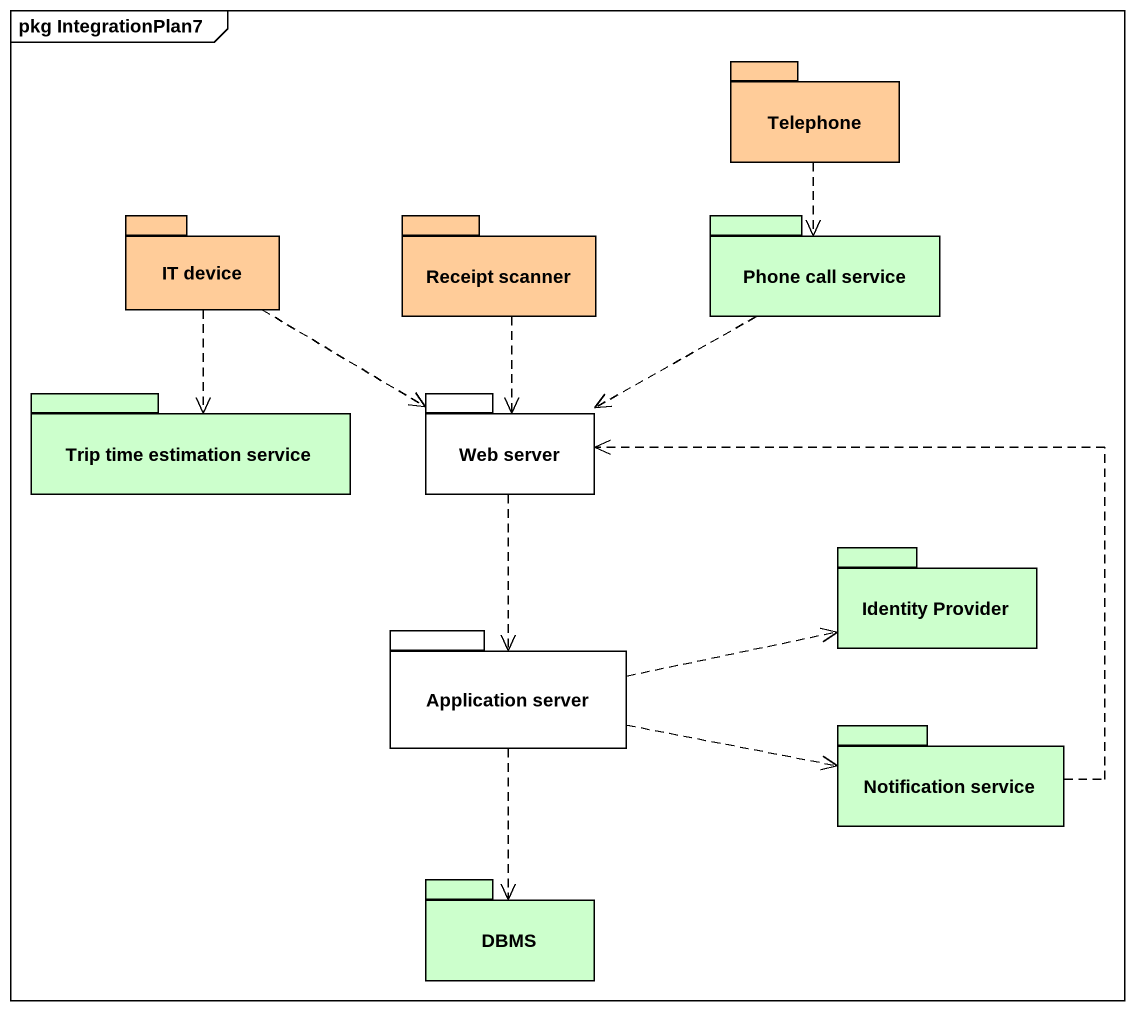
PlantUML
@startuml
mainframe pkg IntegrationPlan7
package Telephone #FFCC99 {
}
package "IT device" as IT_device #FFCC99 {
}
package "Receipt scanner" as Receipt_scanner #FFCC99 {
}
package "Phone call service" as Phone_call_service #CCFFCC {
}
package "Trip time estimation service" as Trip_time_estimation_service #CCFFCC {
}
package "Web server" as Web_server {
}
package "Identity Provider" as Identity_Provider #CCFFCC {
}
package "Application server" as Application_server {
}
package "Notification service" as Notification_service #CCFFCC {
}
package DBMS #CCFFCC {
}
Telephone ..> Phone_call_service
IT_device ..> Trip_time_estimation_service
IT_device .right.> Web_server
Receipt_scanner ..> Web_server
Phone_call_service .left.> Web_server
Web_server ..> Application_server
Application_server .right.> Identity_Provider
Application_server .right.> Notification_service
Application_server ..> DBMS
Notification_service .up.> Web_server
@enduml
